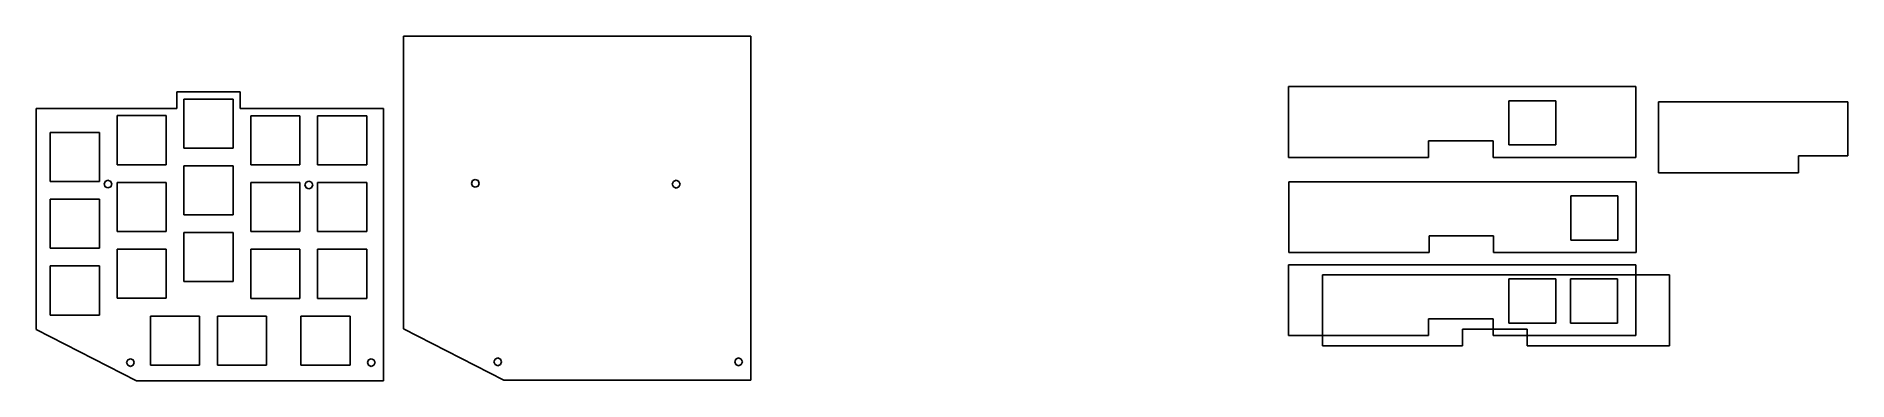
# Model space of a CAD drawing. Extents: x 3 to 416, y 131 to 209.
import ezdxf

# ---------------------------------------------------------------- set-up
doc = ezdxf.new("R2010")
doc.units = 0

msp = doc.modelspace()

# ---------------------------------------------------------------- linework, layer by layer
at = {"layer": 'Layer 1'}
for p, q in [((86.9089, 209.336), (166.07, 209.336)), ((86.9089, 142.594), (86.9089, 209.336)), ((86.9089, 209.336), (166.07, 209.336)), ((86.9089, 142.594), (86.9089, 209.336)), ((166.07, 209.336), (166.07, 130.897)), ((166.07, 209.336), (166.07, 130.897)), ((35.2524, 196.61), (49.6347, 196.61)), ((35.2524, 192.815), (35.2524, 196.61)), ((35.2524, 196.61), (49.6347, 196.61)), ((35.2524, 192.815), (35.2524, 196.61)), ((48.0438, 195.008), (36.8432, 195.008)), ((36.8432, 195.008), (36.8432, 183.807)), ((48.0438, 195.008), (36.8432, 195.008)), ((36.8432, 195.008), (36.8432, 183.807)), ((48.0438, 183.807), (48.0438, 195.008)), ((48.0438, 183.807), (48.0438, 195.008)), ((49.6347, 196.61), (49.6347, 192.81)), ((49.6347, 196.61), (49.6347, 192.81)), ((288.652, 197.835), (367.811, 197.835)), ((288.652, 181.682), (288.652, 197.835)), ((288.652, 197.835), (367.811, 197.835)), ((288.652, 181.682), (288.652, 197.835)), ((349.612, 194.602), (338.916, 194.602)), ((338.916, 194.602), (338.916, 184.537)), ((349.612, 194.602), (338.916, 194.602)), ((338.916, 194.602), (338.916, 184.537)), ((349.612, 184.537), (349.612, 194.602)), ((349.612, 184.537), (349.612, 194.602)), ((367.811, 197.835), (367.811, 181.682)), ((367.811, 197.835), (367.811, 181.682)), ((373.013, 194.354), (416.156, 194.354)), ((373.013, 178.201), (373.013, 194.354)), ((416.156, 194.354), (416.156, 182.009)), ((3.16286, 142.416), (3.16286, 192.815)), ((35.2524, 192.815), (3.16286, 192.815)), ((3.16286, 142.416), (3.16286, 192.815)), ((35.2524, 192.815), (3.16286, 192.815)), ((21.6032, 191.208), (21.6032, 180.008)), ((32.8038, 191.208), (21.6032, 191.208)), ((21.6032, 191.208), (21.6032, 180.008)), ((32.8038, 191.208), (21.6032, 191.208)), ((32.8038, 180.008), (32.8038, 191.208)), ((32.8038, 180.008), (32.8038, 191.208)), ((49.6347, 192.81), (82.3227, 192.81)), ((49.6347, 192.81), (82.3227, 192.81)), ((63.2838, 191.2), (52.0832, 191.2)), ((52.0832, 191.2), (52.0832, 180)), ((63.2838, 191.2), (52.0832, 191.2)), ((52.0832, 191.2), (52.0832, 180)), ((63.2838, 180), (63.2838, 191.2)), ((63.2838, 180), (63.2838, 191.2)), ((67.3232, 191.2), (67.3232, 180)), ((78.5238, 191.2), (67.3232, 191.2)), ((67.3232, 191.2), (67.3232, 180)), ((78.5238, 191.2), (67.3232, 191.2)), ((78.5238, 180), (78.5238, 191.2)), ((78.5238, 180), (78.5238, 191.2)), ((82.3227, 192.81), (82.3227, 130.72)), ((82.3227, 192.81), (82.3227, 130.72)), ((17.5638, 187.384), (6.36326, 187.384)), ((6.36326, 187.384), (6.36326, 176.184)), ((17.5638, 187.384), (6.36326, 187.384)), ((6.36326, 187.384), (6.36326, 176.184)), ((17.5638, 176.184), (17.5638, 187.384)), ((17.5638, 176.184), (17.5638, 187.384)), ((36.8432, 183.807), (48.0438, 183.807)), ((36.8432, 183.807), (48.0438, 183.807)), ((335.315, 185.49), (320.595, 185.49)), ((320.595, 185.49), (320.595, 181.682)), ((335.315, 185.49), (320.595, 185.49)), ((320.595, 185.49), (320.595, 181.682)), ((335.315, 181.682), (335.315, 185.49)), ((335.315, 181.682), (335.315, 185.49)), ((338.916, 184.537), (349.612, 184.537)), ((338.916, 184.537), (349.612, 184.537)), ((416.156, 182.009), (404.956, 182.009)), ((404.956, 182.009), (404.956, 178.201)), ((21.6032, 180.008), (32.8038, 180.008)), ((21.6032, 180.008), (32.8038, 180.008)), ((36.8432, 179.768), (36.8432, 168.567)), ((48.0438, 179.768), (36.8432, 179.768)), ((36.8432, 179.768), (36.8432, 168.567)), ((48.0438, 179.768), (36.8432, 179.768)), ((48.0438, 168.567), (48.0438, 179.768)), ((48.0438, 168.567), (48.0438, 179.768)), ((52.0832, 180), (63.2838, 180)), ((52.0832, 180), (63.2838, 180)), ((67.3232, 180), (78.5238, 180)), ((67.3232, 180), (78.5238, 180)), ((320.595, 181.682), (288.652, 181.682)), ((320.595, 181.682), (288.652, 181.682)), ((367.811, 181.682), (335.315, 181.682)), ((367.811, 181.682), (335.315, 181.682)), ((404.956, 178.201), (373.013, 178.201)), ((6.36326, 176.184), (17.5638, 176.184)), ((6.36326, 176.184), (17.5638, 176.184)), ((18.642128, 175.585), (18.89962, 176.207335)), ((18.642128, 175.585), (18.89962, 176.207335)), ((18.89962, 174.962912), (18.642128, 175.585)), ((18.89962, 174.962912), (18.642128, 175.585)), ((18.89962, 176.207335), (19.521814, 176.464968)), ((18.89962, 176.207335), (19.521814, 176.464968)), ((19.521814, 174.705314), (18.89962, 174.962912)), ((19.521814, 174.705314), (18.89962, 174.962912)), ((19.521814, 176.464968), (20.144008, 176.207335)), ((19.521814, 176.464968), (20.144008, 176.207335)), ((20.144008, 174.962912), (19.521814, 174.705314)), ((20.144008, 174.962912), (19.521814, 174.705314)), ((20.144008, 176.207335), (20.4015, 175.585)), ((20.144008, 176.207335), (20.4015, 175.585)), ((20.4015, 175.585), (20.144008, 174.962912)), ((20.4015, 175.585), (20.144008, 174.962912)), ((20.4015, 175.585), (20.4015, 175.585)), ((20.4015, 175.585), (20.4015, 175.585)), ((21.6032, 175.968), (21.6032, 164.768)), ((32.8038, 175.968), (21.6032, 175.968)), ((21.6032, 175.968), (21.6032, 164.768)), ((32.8038, 175.968), (21.6032, 175.968)), ((32.8038, 164.768), (32.8038, 175.968)), ((32.8038, 164.768), (32.8038, 175.968)), ((52.0832, 175.96), (52.0832, 164.76)), ((63.2838, 175.96), (52.0832, 175.96)), ((52.0832, 175.96), (52.0832, 164.76)), ((63.2838, 175.96), (52.0832, 175.96)), ((63.2838, 164.76), (63.2838, 175.96)), ((63.2838, 164.76), (63.2838, 175.96)), ((64.433799, 175.401), (64.691714, 176.023194)), ((64.433799, 175.401), (64.691714, 176.023194)), ((64.691714, 174.778806), (64.433799, 175.401)), ((64.691714, 174.778806), (64.433799, 175.401)), ((64.691714, 176.023194), (65.313485, 176.280686)), ((64.691714, 176.023194), (65.313485, 176.280686)), ((65.313485, 174.521314), (64.691714, 174.778806)), ((65.313485, 174.521314), (64.691714, 174.778806)), ((65.313485, 176.280686), (65.936137, 176.023194)), ((65.313485, 176.280686), (65.936137, 176.023194)), ((65.936137, 174.778806), (65.313485, 174.521314)), ((65.936137, 174.778806), (65.313485, 174.521314)), ((65.936137, 176.023194), (66.1943, 175.401)), ((65.936137, 176.023194), (66.1943, 175.401)), ((66.1943, 175.401), (65.936137, 174.778806)), ((66.1943, 175.401), (65.936137, 174.778806)), ((66.1943, 175.401), (66.1943, 175.401)), ((66.1943, 175.401), (66.1943, 175.401)), ((67.3232, 175.96), (67.3232, 164.76)), ((78.5238, 175.96), (67.3232, 175.96)), ((67.3232, 175.96), (67.3232, 164.76)), ((78.5238, 175.96), (67.3232, 175.96)), ((78.5238, 164.76), (78.5238, 175.96)), ((78.5238, 164.76), (78.5238, 175.96)), ((102.388499, 175.762), (102.646414, 176.384758)), ((102.388499, 175.762), (102.646414, 176.384758)), ((102.646414, 175.140336), (102.388499, 175.762)), ((102.646414, 175.140336), (102.388499, 175.762)), ((102.646414, 176.384758), (103.268185, 176.642815)), ((102.646414, 176.384758), (103.268185, 176.642815)), ((103.268185, 174.882314), (102.646414, 175.140336)), ((103.268185, 174.882314), (102.646414, 175.140336)), ((103.268185, 176.642815), (103.890943, 176.384758)), ((103.268185, 176.642815), (103.890943, 176.384758)), ((103.890943, 175.140336), (103.268185, 174.882314)), ((103.890943, 175.140336), (103.268185, 174.882314)), ((103.890943, 176.384758), (104.149, 175.762)), ((103.890943, 176.384758), (104.149, 175.762)), ((104.149, 175.762), (103.890943, 175.140336)), ((104.149, 175.762), (103.890943, 175.140336)), ((104.149, 175.762), (104.149, 175.762)), ((104.149, 175.762), (104.149, 175.762)), ((148.180628, 175.579), (148.43812, 176.200771)), ((148.180628, 175.579), (148.43812, 176.200771)), ((148.43812, 174.956242), (148.180628, 175.579)), ((148.43812, 174.956242), (148.180628, 175.579)), ((148.43812, 176.200771), (149.060314, 176.458686)), ((148.43812, 176.200771), (149.060314, 176.458686)), ((149.060314, 174.698185), (148.43812, 174.956242)), ((149.060314, 174.698185), (148.43812, 174.956242)), ((149.060314, 176.458686), (149.682508, 176.200771)), ((149.060314, 176.458686), (149.682508, 176.200771)), ((149.682508, 174.956242), (149.060314, 174.698185)), ((149.682508, 174.956242), (149.060314, 174.698185)), ((149.682508, 176.200771), (149.94, 175.579)), ((149.682508, 176.200771), (149.94, 175.579)), ((149.94, 175.579), (149.682508, 174.956242)), ((149.94, 175.579), (149.682508, 174.956242)), ((149.94, 175.579), (149.94, 175.579)), ((149.94, 175.579), (149.94, 175.579)), ((288.764, 176.117), (367.922, 176.117)), ((288.764, 159.964), (288.764, 176.117)), ((288.764, 176.117), (367.922, 176.117)), ((288.764, 159.964), (288.764, 176.117)), ((367.922, 176.117), (367.922, 159.964)), ((367.922, 176.117), (367.922, 159.964)), ((17.5638, 172.144), (6.36326, 172.144)), ((6.36326, 172.144), (6.36326, 160.944)), ((17.5638, 172.144), (6.36326, 172.144)), ((6.36326, 172.144), (6.36326, 160.944)), ((17.5638, 160.944), (17.5638, 172.144)), ((17.5638, 160.944), (17.5638, 172.144)), ((353.052, 172.884), (353.052, 162.819)), ((363.747, 172.884), (353.052, 172.884)), ((353.052, 172.884), (353.052, 162.819)), ((363.747, 172.884), (353.052, 172.884)), ((363.747, 162.819), (363.747, 172.884)), ((363.747, 162.819), (363.747, 172.884)), ((36.8432, 168.567), (48.0438, 168.567)), ((36.8432, 168.567), (48.0438, 168.567)), ((21.6032, 164.768), (32.8038, 164.768)), ((21.6032, 164.768), (32.8038, 164.768)), ((48.0438, 164.536), (36.8432, 164.536)), ((36.8432, 164.536), (36.8432, 153.336)), ((48.0438, 164.536), (36.8432, 164.536)), ((36.8432, 164.536), (36.8432, 153.336)), ((48.0438, 153.336), (48.0438, 164.536)), ((48.0438, 153.336), (48.0438, 164.536)), ((52.0832, 164.76), (63.2838, 164.76)), ((52.0832, 164.76), (63.2838, 164.76)), ((67.3232, 164.76), (78.5238, 164.76)), ((67.3232, 164.76), (78.5238, 164.76)), ((335.427, 163.772), (320.707, 163.772)), ((320.707, 163.772), (320.707, 159.964)), ((335.427, 163.772), (320.707, 163.772)), ((320.707, 163.772), (320.707, 159.964)), ((335.427, 159.964), (335.427, 163.772)), ((335.427, 159.964), (335.427, 163.772)), ((353.052, 162.819), (363.747, 162.819)), ((353.052, 162.819), (363.747, 162.819)), ((6.36326, 160.944), (17.5638, 160.944)), ((6.36326, 160.944), (17.5638, 160.944)), ((21.6032, 160.737), (21.6032, 149.536)), ((32.8038, 160.737), (21.6032, 160.737)), ((21.6032, 160.737), (21.6032, 149.536)), ((32.8038, 160.737), (21.6032, 160.737)), ((32.8038, 149.536), (32.8038, 160.737)), ((32.8038, 149.536), (32.8038, 160.737)), ((63.2838, 160.728), (52.0832, 160.728)), ((52.0832, 160.728), (52.0832, 149.528)), ((63.2838, 160.728), (52.0832, 160.728)), ((52.0832, 160.728), (52.0832, 149.528)), ((63.2838, 149.528), (63.2838, 160.728)), ((63.2838, 149.528), (63.2838, 160.728)), ((67.3232, 160.728), (67.3232, 149.528)), ((78.5238, 160.728), (67.3232, 160.728)), ((67.3232, 160.728), (67.3232, 149.528)), ((78.5238, 160.728), (67.3232, 160.728)), ((78.5238, 149.528), (78.5238, 160.728)), ((78.5238, 149.528), (78.5238, 160.728)), ((288.652, 157.183), (367.811, 157.183)), ((288.652, 141.031), (288.652, 157.183)), ((288.652, 157.183), (367.811, 157.183)), ((288.652, 141.031), (288.652, 157.183)), ((320.707, 159.964), (288.764, 159.964)), ((320.707, 159.964), (288.764, 159.964)), ((367.922, 159.964), (335.427, 159.964)), ((367.922, 159.964), (335.427, 159.964)), ((367.811, 157.183), (367.811, 141.031)), ((367.811, 157.183), (367.811, 141.031)), ((17.5638, 156.912), (6.36326, 156.912)), ((6.36326, 156.912), (6.36326, 145.712)), ((17.5638, 156.912), (6.36326, 156.912)), ((6.36326, 156.912), (6.36326, 145.712)), ((17.5638, 145.712), (17.5638, 156.912)), ((17.5638, 145.712), (17.5638, 156.912)), ((36.8432, 153.336), (48.0438, 153.336)), ((36.8432, 153.336), (48.0438, 153.336)), ((296.385, 154.859), (375.546, 154.859)), ((296.385, 138.709), (296.385, 154.859)), ((296.385, 154.859), (375.546, 154.859)), ((296.385, 138.709), (296.385, 154.859)), ((349.612, 153.95), (338.916, 153.95)), ((338.916, 153.95), (338.916, 143.886)), ((349.612, 153.95), (338.916, 153.95)), ((338.916, 153.95), (338.916, 143.886)), ((349.612, 143.886), (349.612, 153.95)), ((349.612, 143.886), (349.612, 153.95)), ((352.941, 153.95), (352.941, 143.886)), ((363.635, 153.95), (352.941, 153.95)), ((352.941, 153.95), (352.941, 143.886)), ((363.635, 153.95), (352.941, 153.95)), ((363.635, 143.886), (363.635, 153.95)), ((363.635, 143.886), (363.635, 153.95)), ((375.546, 154.859), (375.546, 138.709)), ((375.546, 154.859), (375.546, 138.709)), ((21.6032, 149.536), (32.8038, 149.536)), ((21.6032, 149.536), (32.8038, 149.536)), ((52.0832, 149.528), (63.2838, 149.528)), ((52.0832, 149.528), (63.2838, 149.528)), ((67.3232, 149.528), (78.5238, 149.528)), ((67.3232, 149.528), (78.5238, 149.528)), ((6.36326, 145.712), (17.5638, 145.712)), ((6.36326, 145.712), (17.5638, 145.712)), ((29.2187, 145.48), (29.2187, 134.28)), ((40.4196, 145.48), (29.2187, 145.48)), ((29.2187, 145.48), (29.2187, 134.28)), ((40.4196, 145.48), (29.2187, 145.48)), ((40.4196, 134.28), (40.4196, 145.48)), ((40.4196, 134.28), (40.4196, 145.48)), ((44.4587, 145.48), (44.4587, 134.28)), ((55.6595, 145.48), (44.4587, 145.48)), ((44.4587, 145.48), (44.4587, 134.28)), ((55.6595, 145.48), (44.4587, 145.48)), ((55.6595, 134.28), (55.6595, 145.48)), ((55.6595, 134.28), (55.6595, 145.48)), ((74.7149, 145.48), (63.5155, 145.48)), ((63.5155, 145.48), (63.5155, 134.28)), ((74.7149, 145.48), (63.5155, 145.48)), ((63.5155, 145.48), (63.5155, 134.28)), ((74.7149, 134.28), (74.7149, 145.48)), ((74.7149, 134.28), (74.7149, 145.48)), ((335.315, 144.839), (320.595, 144.839)), ((320.595, 144.839), (320.595, 141.031)), ((335.315, 144.839), (320.595, 144.839)), ((320.595, 144.839), (320.595, 141.031)), ((335.315, 141.031), (335.315, 144.839)), ((335.315, 141.031), (335.315, 144.839)), ((26.0183, 130.72), (3.16286, 142.416)), ((26.0183, 130.72), (3.16286, 142.416)), ((109.765, 130.897), (86.9089, 142.594)), ((109.765, 130.897), (86.9089, 142.594)), ((320.595, 141.031), (288.652, 141.031)), ((320.595, 141.031), (288.652, 141.031)), ((343.05, 142.517), (328.33, 142.517)), ((328.33, 142.517), (328.33, 138.709)), ((343.05, 142.517), (328.33, 142.517)), ((328.33, 142.517), (328.33, 138.709)), ((367.811, 141.031), (335.315, 141.031)), ((367.811, 141.031), (335.315, 141.031)), ((338.916, 143.886), (349.612, 143.886)), ((338.916, 143.886), (349.612, 143.886)), ((343.05, 138.709), (343.05, 142.517)), ((343.05, 138.709), (343.05, 142.517)), ((352.941, 143.886), (363.635, 143.886)), ((352.941, 143.886), (363.635, 143.886)), ((328.33, 138.709), (296.385, 138.709)), ((328.33, 138.709), (296.385, 138.709)), ((375.546, 138.709), (343.05, 138.709)), ((375.546, 138.709), (343.05, 138.709)), ((23.761717, 134.874), (24.01988, 135.496335)), ((23.761717, 134.874), (24.01988, 135.496335)), ((24.01988, 134.251912), (23.761717, 134.874)), ((24.01988, 134.251912), (23.761717, 134.874)), ((24.01988, 135.496335), (24.642532, 135.753968)), ((24.01988, 135.496335), (24.642532, 135.753968)), ((24.642532, 133.994314), (24.01988, 134.251912)), ((24.642532, 133.994314), (24.01988, 134.251912)), ((24.642532, 135.753968), (25.264443, 135.496334)), ((24.642532, 135.753968), (25.264443, 135.496334)), ((25.264443, 134.251912), (24.642532, 133.994314)), ((25.264443, 134.251912), (24.642532, 133.994314)), ((25.264443, 135.496334), (25.5225, 134.874)), ((25.264443, 135.496334), (25.5225, 134.874)), ((25.5225, 134.874), (25.264443, 134.251912)), ((25.5225, 134.874), (25.264443, 134.251912)), ((25.5225, 134.874), (25.5225, 134.874)), ((25.5225, 134.874), (25.5225, 134.874)), ((29.2187, 134.28), (40.4196, 134.28)), ((29.2187, 134.28), (40.4196, 134.28)), ((44.4587, 134.28), (55.6595, 134.28)), ((44.4587, 134.28), (55.6595, 134.28)), ((63.5155, 134.28), (74.7149, 134.28)), ((63.5155, 134.28), (74.7149, 134.28)), ((78.649599, 134.874), (78.907656, 135.496335)), ((78.649599, 134.874), (78.907656, 135.496335)), ((78.907656, 134.251912), (78.649599, 134.874)), ((78.907656, 134.251912), (78.649599, 134.874)), ((78.907656, 135.496335), (79.530414, 135.753968)), ((78.907656, 135.496335), (79.530414, 135.753968)), ((79.530414, 133.994314), (78.907656, 134.251912)), ((79.530414, 133.994314), (78.907656, 134.251912)), ((79.530414, 135.753968), (80.152502, 135.496334)), ((79.530414, 135.753968), (80.152502, 135.496334)), ((80.152502, 134.251912), (79.530414, 133.994314)), ((80.152502, 134.251912), (79.530414, 133.994314)), ((80.152502, 135.496334), (80.4101, 134.874)), ((80.152502, 135.496334), (80.4101, 134.874)), ((80.4101, 134.874), (80.152502, 134.251912)), ((80.4101, 134.874), (80.152502, 134.251912)), ((80.4101, 134.874), (80.4101, 134.874)), ((80.4101, 134.874), (80.4101, 134.874)), ((107.508628, 135.05), (107.76612, 135.672088)), ((107.508628, 135.05), (107.76612, 135.672088)), ((107.76612, 134.427666), (107.508628, 135.05)), ((107.76612, 134.427666), (107.508628, 135.05)), ((107.76612, 135.672088), (108.388314, 135.929686)), ((107.76612, 135.672088), (108.388314, 135.929686)), ((108.388314, 134.170032), (107.76612, 134.427666)), ((108.388314, 134.170032), (107.76612, 134.427666)), ((108.388314, 135.929686), (109.010402, 135.672088)), ((108.388314, 135.929686), (109.010402, 135.672088)), ((109.010402, 134.427665), (108.388314, 134.170032)), ((109.010402, 134.427665), (108.388314, 134.170032)), ((109.010402, 135.672088), (109.268, 135.05)), ((109.010402, 135.672088), (109.268, 135.05)), ((109.268, 135.05), (109.010402, 134.427665)), ((109.268, 135.05), (109.010402, 134.427665)), ((109.268, 135.05), (109.268, 135.05)), ((109.268, 135.05), (109.268, 135.05)), ((162.396628, 135.05), (162.65412, 135.672088)), ((162.396628, 135.05), (162.65412, 135.672088)), ((162.65412, 134.427666), (162.396628, 135.05)), ((162.65412, 134.427666), (162.396628, 135.05)), ((162.65412, 135.672088), (163.276314, 135.929686)), ((162.65412, 135.672088), (163.276314, 135.929686)), ((163.276314, 134.170032), (162.65412, 134.427666)), ((163.276314, 134.170032), (162.65412, 134.427666)), ((163.276314, 135.929686), (163.898508, 135.672088)), ((163.276314, 135.929686), (163.898508, 135.672088)), ((163.898508, 134.427665), (163.276314, 134.170032)), ((163.898508, 134.427665), (163.276314, 134.170032)), ((163.898508, 135.672088), (164.156, 135.05)), ((163.898508, 135.672088), (164.156, 135.05)), ((164.156, 135.05), (163.898508, 134.427665)), ((164.156, 135.05), (163.898508, 134.427665)), ((164.156, 135.05), (164.156, 135.05)), ((164.156, 135.05), (164.156, 135.05)), ((82.3227, 130.72), (26.0183, 130.72)), ((82.3227, 130.72), (26.0183, 130.72)), ((166.07, 130.897), (109.765, 130.897)), ((166.07, 130.897), (109.765, 130.897))]:
    msp.add_line(p, q, dxfattribs=at)

doc.saveas('drawing.dxf')
